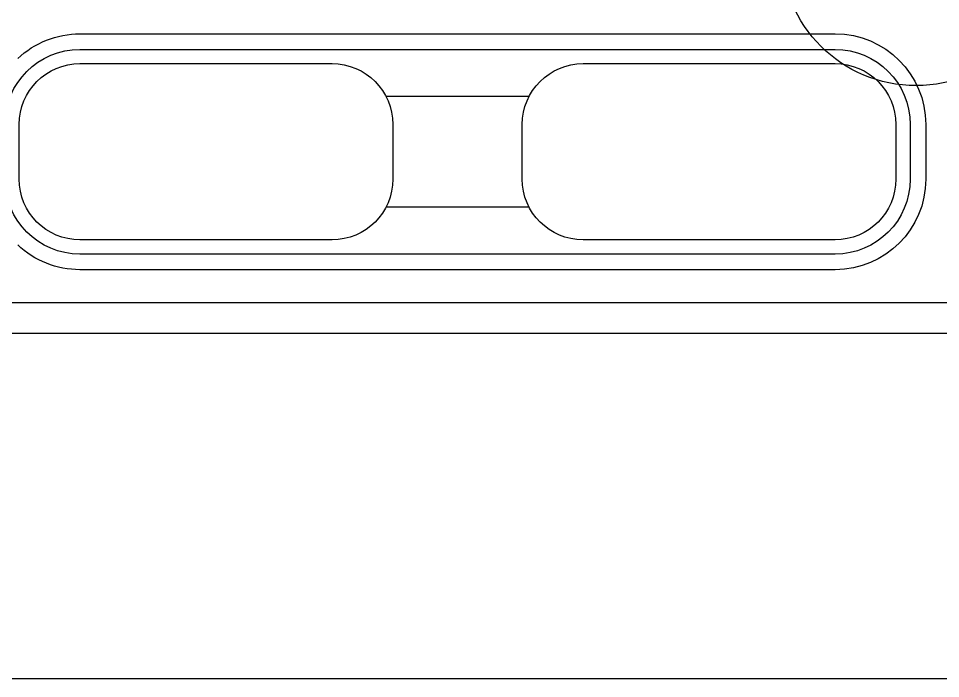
# Model space of a CAD drawing. Extents: x 1060 to 1408, y -354 to 5.
# Drawn here: x 1201.5 to 1253, y -188 to -151.1 of the extents above; entities that cross this region are included whole.
import ezdxf

# ---------------------------------------------------------------- set-up
doc = ezdxf.new("R2010")
doc.units = 0
doc.header["$LTSCALE"] = 0.45
doc.header["$MEASUREMENT"] = 0
for name, color, linetype in [('DIMENSION', 3, 'CONTINUOUS'), ('LINE', 7, 'CONTINUOUS'), ('LINE11', 132, 'CONTINUOUS'), ('LINE12', 150, 'CONTINUOUS'), ('SECTION', 31, 'CONTINUOUS')]:
    doc.layers.add(name, color=color, linetype=linetype)

msp = doc.modelspace()

# ---------------------------------------------------------------- linework, layer by layer
at = {"layer": 'DIMENSION'}
msp.add_circle((1251.68093, -147.30245), 7.52886, dxfattribs=at)
at = {"layer": 'LINE'}
msp.add_lwpolyline([(1093.39373, -188.01991), (1303.39373, -188.01991), (1303.39373, -28.01991), (1093.39373, -28.01991)], close=True, dxfattribs=at)
msp.add_lwpolyline([(1118.34373, -110.42823), (1118.34373, -150.83991, 0.19891237), (1120.27682, -155.50682), (1131.51682, -166.74682, 0.19891237), (1136.18373, -168.67991), (1265.84373, -168.67991)], format="xyb", dxfattribs=at)
for points in [[(1201.50873, -160.05991), (1201.50873, -156.99991, -0.41421356), (1204.90873, -153.59991), (1219.00873, -153.59991, -0.41421356), (1222.40873, -156.99991), (1222.40873, -160.05991, -0.41421356), (1219.00873, -163.45991), (1204.90873, -163.45991, -0.41421356)], [(1229.64873, -160.05991), (1229.64873, -156.99991, -0.41421356), (1233.04873, -153.59991), (1247.14873, -153.59991, -0.41421356), (1250.54873, -156.99991), (1250.54873, -160.05991, -0.41421356), (1247.14873, -163.45991), (1233.04873, -163.45991, -0.41421356)]]:
    msp.add_lwpolyline(points, format="xyb", close=True, dxfattribs=at)
at = {"layer": 'LINE11'}
for p, q in [((1230.03208, -155.43153), (1222.02538, -155.43153)), ((1230.03208, -161.6283), (1222.02538, -161.6283))]:
    msp.add_line(p, q, dxfattribs=at)
at = {"layer": 'LINE12'}
msp.add_lwpolyline([(1200.70873, -160.05991), (1200.70873, -156.99991, -0.41421356), (1204.90873, -152.79991), (1247.14873, -152.79991, -0.41421356), (1251.34873, -156.99991), (1251.34873, -160.05991, -0.41421356), (1247.14873, -164.25991), (1204.90873, -164.25991, -0.41421356)], format="xyb", close=True, dxfattribs=at)
at = {"layer": 'SECTION'}
msp.add_lwpolyline([(1201.42434, -153.31455, -0.19163933), (1204.90873, -151.92814), (1247.14873, -151.92814, -0.41421356), (1252.2205, -156.99991), (1252.2205, -160.05991, -0.41421356), (1247.14873, -165.13168), (1204.90873, -165.13168, -0.19163933), (1201.42434, -163.74527, -0.19163933)], format="xyb", dxfattribs=at)
msp.add_lwpolyline([(1198.39373, -166.96093), (1265.84373, -166.96093)], dxfattribs=at)

doc.saveas('drawing.dxf')
